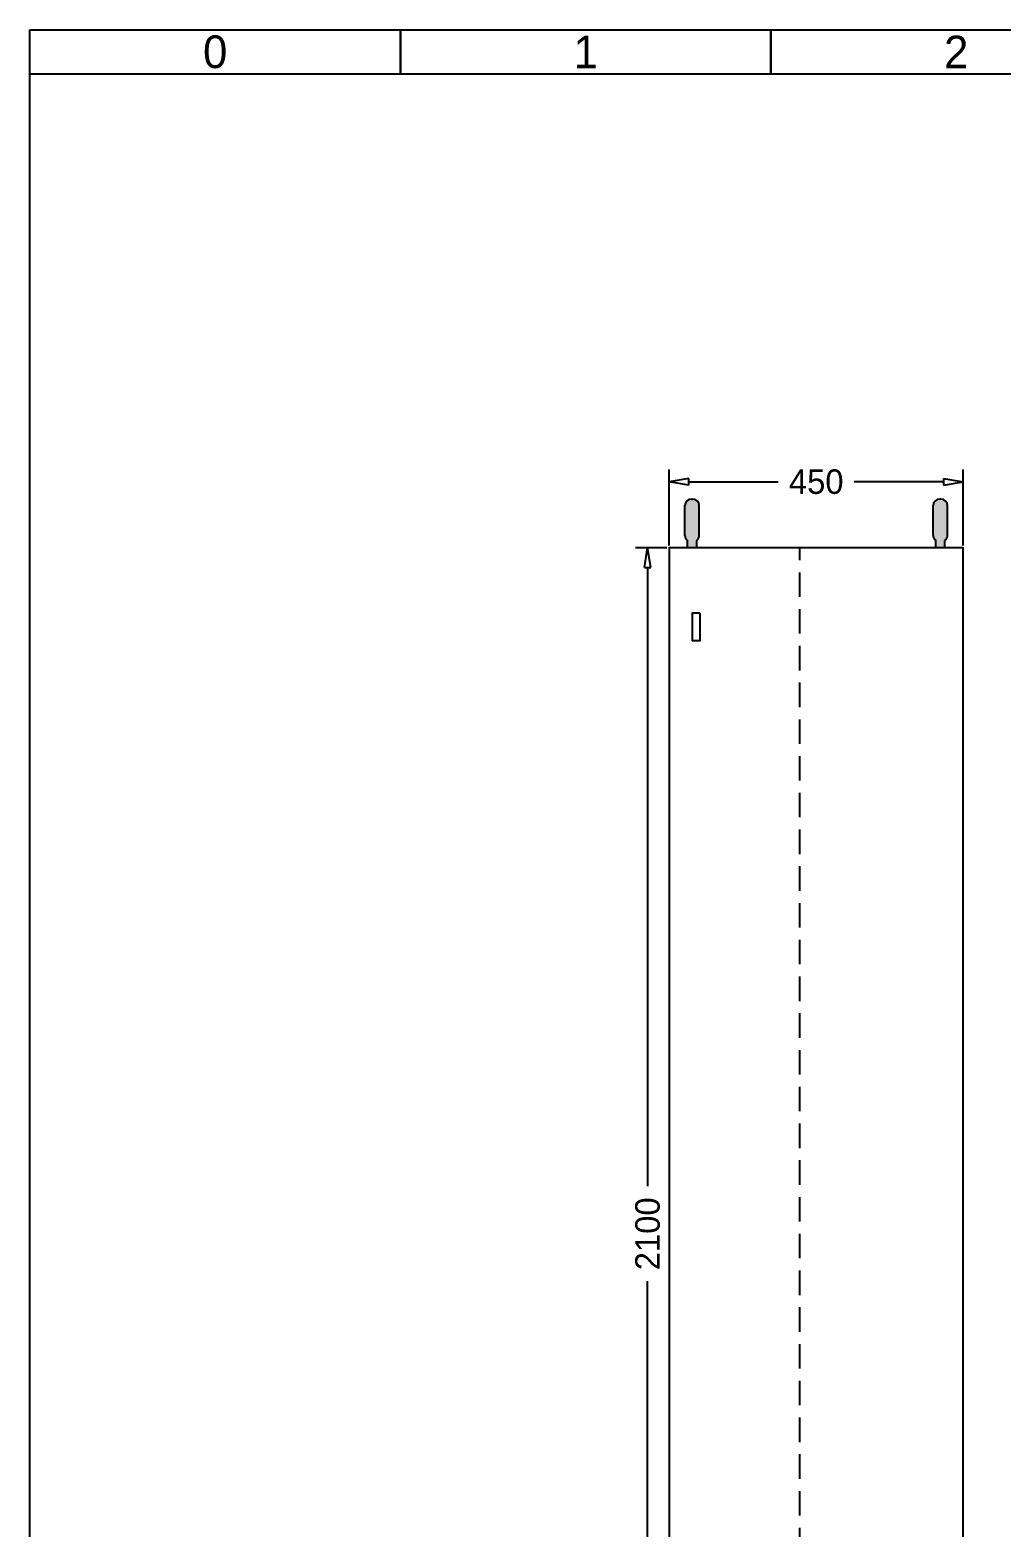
# Model space of a CAD drawing. Header units: millimetres. Extents: x 220 to 17327, y -3706 to 4194.
# Drawn here: x 220 to 1707, y 1903 to 4194 of the extents above; entities that cross this region are included whole.
import ezdxf

# ---------------------------------------------------------------- set-up
doc = ezdxf.new("R2010")
doc.units = ezdxf.units.MM
doc.linetypes.add('DASHED2', pattern=[0.375, 0.25, -0.125])
doc.styles.add('ROCKWELL', font='')
doc.styles.get('ROCKWELL').set_extended_font_data('Rockwell')
doc.dimstyles.new('J', dxfattribs={"dimscale": 15, "dimtxt": 2.5, "dimasz": 3, "dimexe": 1.25, "dimexo": 0.25, "dimgap": 1, "dimtad": 0, "dimdec": 0, "dimzin": 0, "dimdsep": 46, "dimtxsty": 'ROCKWELL', "dimblk": 'CLOSEDBLANK', "dimcen": 0.09, "dimclrd": 143, "dimclre": 5, "dimclrt": 256, "dimadec": 0, "dimazin": 0, "dimtfac": 1, "dimtdec": 0, "dimtofl": 0, "dimtmove": 0, "dimatfit": 3, "dimldrblk": 'CLOSEDBLANK', "dimfxl": 1, "dimtolj": 1, "dimtzin": 0, "dimlwd": -1, "dimlwe": -1, "dimarcsym": 0})

# ---------------------------------------------------------------- blocks, each defined once
blk = doc.blocks.new('_ClosedBlank')
at = {"color": 0, "linetype": 'ByBlock', "lineweight": -2}
for p, q in [((-1, 0.1667), (0, 0)), ((-1, 0.1667), (-1, -0.1667)), ((-1, -0.1667), (0, 0))]:
    blk.add_line(p, q, dxfattribs=at)
blk = doc.blocks.new('*D827')
at = {"color": 5}
for p, q in [((1195.3, 3401.5), (1147.2, 3401.5)), ((1195.3, 1301.5), (1147.2, 1301.5))]:
    blk.add_line(p, q, dxfattribs=at)
at = {"color": 143}
for p, q in [((1165.9, 3371.5), (1165.9, 2424.3)), ((1165.9, 1331.5), (1165.9, 2278.8))]:
    blk.add_line(p, q, dxfattribs=at)
at = {"layer": 'Defpoints', "color": 0}
for p in [(1199, 3401.5), (1165.9, 1301.5), (1199, 1301.5)]:
    blk.add_point(p, dxfattribs=at)
at = {"color": 143, "linetype": 'ByBlock', "xscale": 30, "yscale": 30, "zscale": 30}
for p, rotation in [((1165.9, 3401.5), 90), ((1165.9, 1301.5), 270)]:
    blk.add_blockref('_ClosedBlank', p, dxfattribs=dict(at, rotation=rotation))
at = {"insert": (1165.9, 2351.5), "char_height": 37.5, "attachment_point": 5, "rotation": 90, "style": 'ROCKWELL'}
blk.add_mtext('\\A1;2100', dxfattribs=at)
blk = doc.blocks.new('*D828')
at = {"color": 5}
for p, q in [((1199, 3405.3), (1199, 3521.4)), ((1649, 3405.3), (1649, 3521.4))]:
    blk.add_line(p, q, dxfattribs=at)
at = {"color": 143}
for p, q in [((1229, 3502.6), (1365.9, 3502.6)), ((1619, 3502.6), (1482.1, 3502.6))]:
    blk.add_line(p, q, dxfattribs=at)
at = {"layer": 'Defpoints', "color": 0}
for p in [(1199, 3502.6), (1199, 3401.5), (1649, 3401.5)]:
    blk.add_point(p, dxfattribs=at)
at = {"color": 143, "linetype": 'ByBlock', "xscale": 30, "yscale": 30, "zscale": 30, "rotation": 180}
blk.add_blockref('_ClosedBlank', (1199, 3502.6), dxfattribs=at)
at = {"color": 143, "linetype": 'ByBlock', "xscale": 30, "yscale": 30, "zscale": 30}
blk.add_blockref('_ClosedBlank', (1649, 3502.6), dxfattribs=at)
at = {"insert": (1424, 3502.6), "char_height": 37.5, "attachment_point": 5, "style": 'ROCKWELL'}
blk.add_mtext('\\A1;450', dxfattribs=at)

msp = doc.modelspace()

# ---------------------------------------------------------------- hatches: boundary and pattern name
h = msp.add_hatch(color=256)
h.dxf.hatch_style = 1
h.paths.add_polyline_path([(1227, 3401.5), (1229, 3401.5), (1241, 3401.5), (1241, 3412.6, 0.236068), (1245, 3420.6), (1245, 3466.1, 0.414214), (1235, 3476.1), (1233, 3476.1, 0.414214), (1223, 3466.1), (1223, 3420.6, 0.236068), (1227, 3412.6)])
h = msp.add_hatch(color=256)
h.dxf.hatch_style = 1
h.paths.add_polyline_path([(1621, 3401.5), (1619, 3401.5), (1607, 3401.5), (1607, 3412.6, -0.236068), (1603, 3420.6), (1603, 3466.1, -0.414214), (1613, 3476.1), (1615, 3476.1, -0.414214), (1625, 3466.1), (1625, 3420.6, -0.236068), (1621, 3412.6)])

# ---------------------------------------------------------------- linework, layer by layer
for p, q in [((1223, 3420.6), (1223, 3466.1)), ((1233, 3476.1), (1235, 3476.1)), ((1245, 3420.6), (1245, 3466.1)), ((1603, 3420.6), (1603, 3466.1)), ((1615, 3476.1), (1613, 3476.1)), ((1625, 3420.6), (1625, 3466.1)), ((1227, 3401.5), (1227, 3412.6)), ((1241, 3401.5), (1241, 3412.6)), ((1607, 3401.5), (1607, 3412.6)), ((1621, 3401.5), (1621, 3412.6))]:
    msp.add_line(p, q)
at = {"color": 20, "linetype": 'DASHED2', "ltscale": 150}
msp.add_line((1399, 1301.5), (1399, 3401.5), dxfattribs=at)
at = {"color": 54, "ltscale": 5}
for points in [[(220.1, 4194.2), (787.4, 4194.2), (787.4, 4126.7), (220.1, 4126.7)], [(220.1, 4194.2), (5892.8, 4194.2), (5892.8, 182.9), (220.1, 182.9)], [(787.4, 4194.2), (1354.7, 4194.2), (1354.7, 4126.7), (787.4, 4126.7)], [(1354.7, 4194.2), (1921.9, 4194.2), (1921.9, 4126.7), (1354.7, 4126.7)]]:
    msp.add_lwpolyline(points, close=True, dxfattribs=at)
msp.add_lwpolyline([(1199, 1301.5), (1649, 1301.5), (1649, 3401.5), (1199, 3401.5)], close=True)
at = {"color": 23}
msp.add_lwpolyline([(1246.2, 3301.5), (1234.2, 3301.5), (1234.2, 3259.5), (1246.2, 3259.5)], close=True, dxfattribs=at)
for centre, start, end in [((1233, 3466.1), 90, 180), ((1235, 3466.1), 0, 90), ((1613, 3466.1), 90, 180), ((1615, 3466.1), 0, 90), ((1233, 3420.6), 180, 233.1301), ((1235, 3420.6), 306.8699, 0), ((1613, 3420.6), 180, 233.1301), ((1615, 3420.6), 306.8699, 0)]:
    msp.add_arc(centre, 10, start, end)

# ---------------------------------------------------------------- texts
at = {"color": 54, "ltscale": 5, "char_height": 50, "width": 567.266, "attachment_point": 5}
for s, insert in [('{\\fRockwell|b0|i0|c0|p18;0}', (503.8, 4160.5)), ('{\\fRockwell|b0|i0|c0|p18;1}', (1071, 4160.5)), ('{\\fRockwell|b0|i0|c0|p18;2}', (1638.3, 4160.5))]:
    msp.add_mtext(s, dxfattribs=dict(at, insert=insert))

# ---------------------------------------------------------------- dimensions: what is measured, and where the dimension line sits
dim = msp.add_linear_dim(base=(1199, 3502.6), p1=(1649, 3401.5), p2=(1199, 3401.5), dimstyle='J', override={"dimasz": 2, "dimtxsty": 'ROCKWELL', "dimldrblk": 'ClosedBlank'})
dim.commit()
dim.dimension.update_dxf_attribs({"geometry": '*D828', "text_midpoint": (1424, 3502.6)})
dim = msp.add_linear_dim(base=(1165.9, 1301.5), p1=(1199, 3401.5), p2=(1199, 1301.5), angle=90, dimstyle='J', override={"dimasz": 2, "dimtxsty": 'ROCKWELL', "dimldrblk": 'ClosedBlank'})
dim.commit()
dim.dimension.update_dxf_attribs({"geometry": '*D827', "text_midpoint": (1165.9, 2351.5)})

doc.saveas('drawing.dxf')
